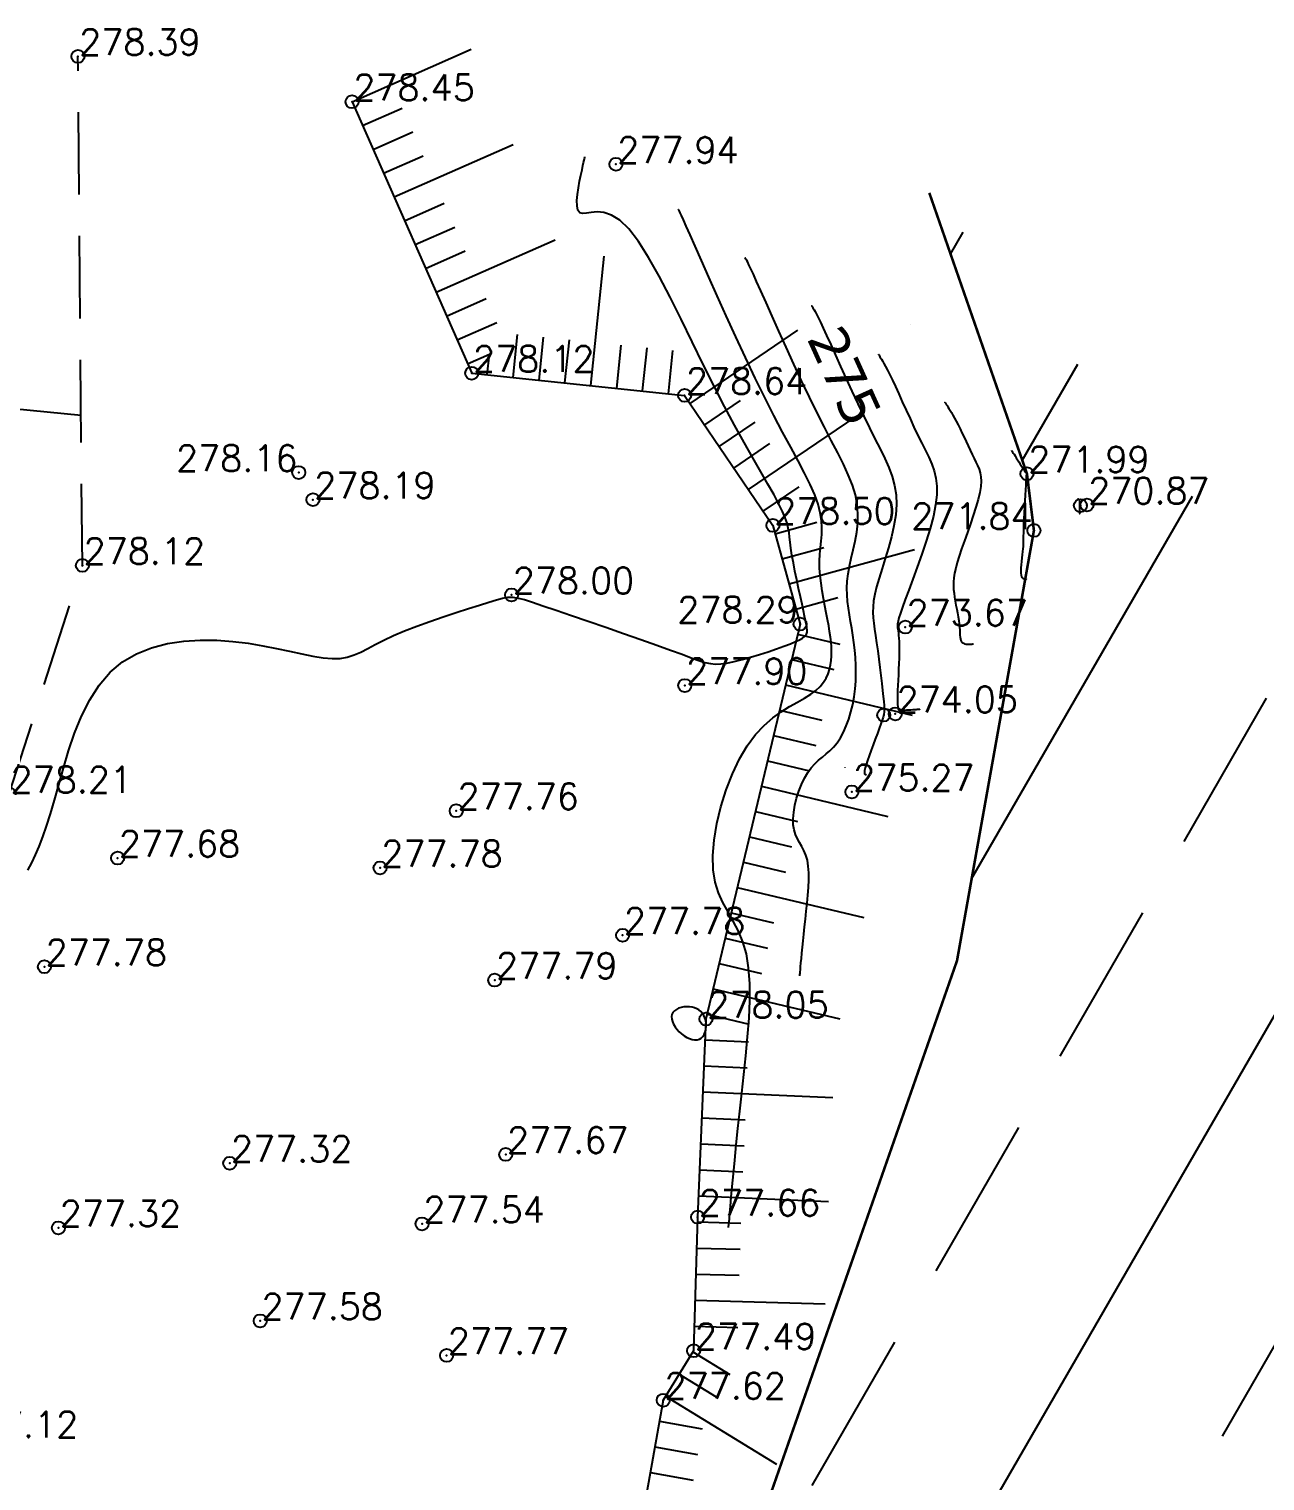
# Model space of a CAD drawing. Header units: millimetres. Extents: x 524954 to 526204, y 9523489 to 9524010.
# Drawn here: x 525319.5 to 525367, y 9523821.7 to 9523877.5 of the extents above; entities that cross this region are included whole.
import ezdxf
from ezdxf.enums import TextEntityAlignment as Align

# ---------------------------------------------------------------- set-up
doc = ezdxf.new("R2010")
doc.units = ezdxf.units.MM
doc.header["$PDMODE"] = 32
doc.header["$PDSIZE"] = 0.5
doc.linetypes.add('ACAD_ISO12W100', pattern=[21, 12, -3, 0, -3, 0, -3])
doc.linetypes.add('CACHE2', pattern=[4.7625, 3.175, -1.5875])
for name, color, linetype in [('Bas_Talus', 40, 'CACHE2'), ('Bord Fleuve', 4, 'ACAD_ISO12W100'), ('CN_01_00', 3, 'Continuous'), ('CN_02_00', 4, 'Continuous'), ('CN_05_00', 6, 'Continuous'), ('Cotation Courbes de niveau', 7, 'Continuous'), ('Haut_Talus', 30, 'Continuous'), ('Talus', 2, 'Continuous'), ('TopoAlt', 3, 'Continuous'), ('TOPOJIS', 7, 'Continuous')]:
    doc.layers.add(name, color=color, linetype=linetype)
doc.styles.add('Simplex 1.0', font='Simplex.shx', dxfattribs={"width": 0.99, "height": 1})
doc.styles.add('Verdana 1.0', font='verdana.ttf', dxfattribs={"width": 0.99, "height": 1})

# ---------------------------------------------------------------- blocks, each defined once
blk = doc.blocks.new('TCPOINT M')
at = {"color": 0}
blk.add_point((0, 0), dxfattribs=at)
at = {"layer": 'TopoAlt', "style": 'Simplex 1.0', "width": 0.99}
blk.add_attdef('ALT', (0.15, 0.15), '', height=1, dxfattribs=at)

msp = doc.modelspace()

# ---------------------------------------------------------------- hatches: boundary and pattern name
at = {"layer": 'Bord Fleuve', "ltscale": 0.5}
h = msp.add_hatch(dxfattribs=at)
h.set_pattern_fill('ANSI33', color=135, scale=2, angle=15, style=0)
edge = h.paths.add_edge_path()
edge.add_line((525439.351, 9523820.38), (525429.428, 9523796.02))
edge.add_line((525429.428, 9523796.02), (525428.884, 9523788.101))
edge.add_line((525428.884, 9523788.101), (525428.353, 9523783.613))
edge.add_line((525428.353, 9523783.613), (525432.345, 9523771.044))
edge.add_line((525432.345, 9523771.044), (525425.155, 9523761.396))
edge.add_line((525425.155, 9523761.396), (525425.603, 9523757.857))
edge.add_line((525425.603, 9523757.857), (525425.392, 9523752.767))
edge.add_line((525425.392, 9523752.767), (525425.531, 9523737.269))
edge.add_line((525425.531, 9523737.269), (525420.173, 9523734.242))
edge.add_line((525420.173, 9523734.242), (525409.231, 9523730.837))
edge.add_line((525409.231, 9523730.837), (525403.15, 9523725.262))
edge.add_line((525403.15, 9523725.262), (525399.312, 9523719.279))
edge.add_line((525399.312, 9523719.279), (525398.471, 9523717.204))
edge.add_line((525398.471, 9523717.204), (525387.323, 9523716.767))
edge.add_line((525387.323, 9523716.767), (525379.743, 9523715.417))
edge.add_line((525439.351, 9523820.38), (525412.029, 9523831.392))
edge.add_line((525412.029, 9523831.392), (525397.674, 9523844.829))
edge.add_line((525397.674, 9523844.829), (525370.042, 9523852.892))
edge.add_line((525370.042, 9523852.892), (525354.138, 9523871.224))
edge.add_line((525335.046, 9523740.934), (525335.464, 9523745.788))
edge.add_line((525335.464, 9523745.788), (525334.824, 9523749.483))
edge.add_line((525334.824, 9523749.483), (525332.978, 9523755.879))
edge.add_line((525332.978, 9523755.879), (525332.09, 9523761.937))
edge.add_line((525332.09, 9523761.937), (525333.482, 9523768.659))
edge.add_line((525333.482, 9523768.659), (525335.755, 9523783.426))
edge.add_line((525335.755, 9523783.426), (525345.567, 9523814.167))
edge.add_line((525345.567, 9523814.167), (525355.202, 9523841.723))
edge.add_line((525355.202, 9523841.723), (525358.159, 9523858.254))
edge.add_line((525358.159, 9523858.254), (525357.891, 9523860.435))
edge.add_line((525357.891, 9523860.435), (525354.138, 9523871.224))
edge.add_line((525335.072, 9523740.932), (525368.644, 9523722.072))
edge.add_line((525368.644, 9523722.072), (525369.749, 9523720.981))
edge.add_line((525369.749, 9523720.981), (525379.743, 9523715.417))

# ---------------------------------------------------------------- linework, layer by layer
at = {"layer": 'Bas_Talus', "flags": 128}
msp.add_lwpolyline([(525199.208, 9523799.132), (525208.8, 9523801.776), (525220.795, 9523804.478), (525231.919, 9523806.249), (525244.031, 9523805.939), (525246.35, 9523809.16), (525255.359, 9523814.932), (525262.717, 9523816.004), (525268.895, 9523820.451), (525287.363, 9523826.037), (525301, 9523831.408), (525309.422, 9523839.276), (525318.775, 9523848.13), (525321.585, 9523856.913), (525321.412, 9523876.469)], dxfattribs=at)
at = {"layer": 'Bord Fleuve', "ltscale": 0.35, "const_width": 0.1, "flags": 128}
msp.add_lwpolyline([(525335.046, 9523740.934), (525335.464, 9523745.788), (525334.824, 9523749.483), (525332.978, 9523755.879), (525332.09, 9523761.937), (525333.482, 9523768.659), (525335.755, 9523783.426), (525345.567, 9523814.167), (525355.202, 9523841.723), (525358.159, 9523858.254), (525357.891, 9523860.435), (525354.138, 9523871.224)], dxfattribs=at)
at = {"layer": 'CN_01_00', "flags": 128}
for points, elevation in [([(525346.421, 9523831.48), (525346.421, 9523831.482), (525346.422, 9523831.493), (525346.425, 9523831.523), (525346.43, 9523831.582), (525346.439, 9523831.68), (525346.453, 9523831.825), (525346.471, 9523832.028), (525346.496, 9523832.297), (525346.527, 9523832.641), (525346.566, 9523833.055), (525346.611, 9523833.532), (525346.662, 9523834.065), (525346.72, 9523834.649), (525346.783, 9523835.276), (525346.853, 9523835.939), (525346.928, 9523836.633), (525347.008, 9523837.349), (525347.086, 9523838.076), (525347.155, 9523838.801), (525347.208, 9523839.514), (525347.236, 9523840.201), (525347.234, 9523840.85), (525347.194, 9523841.449), (525347.108, 9523841.986), (525346.972, 9523842.453), (525346.8, 9523842.865), (525346.604, 9523843.241), (525346.402, 9523843.598), (525346.208, 9523843.955), (525346.037, 9523844.333), (525345.905, 9523844.748), (525345.827, 9523845.221), (525345.815, 9523845.763), (525345.866, 9523846.36), (525345.973, 9523846.993), (525346.131, 9523847.641), (525346.333, 9523848.285), (525346.573, 9523848.903), (525346.846, 9523849.476), (525347.143, 9523849.984), (525347.46, 9523850.411), (525347.788, 9523850.764), (525348.12, 9523851.054), (525348.45, 9523851.293), (525348.768, 9523851.492), (525349.067, 9523851.662), (525349.341, 9523851.814), (525349.581, 9523851.96), (525349.781, 9523852.11), (525349.944, 9523852.265), (525350.074, 9523852.423), (525350.175, 9523852.585), (525350.25, 9523852.75), (525350.304, 9523852.917), (525350.341, 9523853.086), (525350.363, 9523853.256), (525350.376, 9523853.426), (525350.38, 9523853.6), (525350.374, 9523853.779), (525350.36, 9523853.965), (525350.338, 9523854.161), (525350.308, 9523854.37), (525350.271, 9523854.593), (525350.227, 9523854.833), (525350.177, 9523855.091), (525350.123, 9523855.364), (525350.069, 9523855.647), (525350.019, 9523855.938), (525349.975, 9523856.23), (525349.94, 9523856.521), (525349.919, 9523856.806), (525349.915, 9523857.08), (525349.928, 9523857.341), (525349.953, 9523857.594), (525349.98, 9523857.843), (525350.002, 9523858.097), (525350.009, 9523858.359), (525349.995, 9523858.637), (525349.949, 9523858.936), (525349.863, 9523859.262), (525349.732, 9523859.62), (525349.557, 9523860.016), (525349.342, 9523860.452), (525349.092, 9523860.932), (525348.809, 9523861.459), (525348.499, 9523862.037), (525348.166, 9523862.67), (525347.813, 9523863.361), (525347.444, 9523864.109), (525347.069, 9523864.896), (525346.695, 9523865.7), (525346.331, 9523866.497), (525345.984, 9523867.267), (525345.664, 9523867.985), (525345.379, 9523868.629), (525345.137, 9523869.177), (525344.945, 9523869.613), (525344.797, 9523869.944), (525344.689, 9523870.185), (525344.613, 9523870.352), (525344.564, 9523870.458), (525344.535, 9523870.518), (525344.52, 9523870.547), (525344.513, 9523870.559), (525344.508, 9523870.567), (525344.504, 9523870.572), (525344.502, 9523870.576), (525344.5, 9523870.579), (525344.499, 9523870.581), (525344.498, 9523870.582), (525344.498, 9523870.582), (525344.498, 9523870.582)], 277), ([(525354.74, 9523863.176), (525354.74, 9523863.176), (525354.741, 9523863.174), (525354.744, 9523863.17), (525354.75, 9523863.161), (525354.759, 9523863.147), (525354.773, 9523863.125), (525354.792, 9523863.095), (525354.818, 9523863.056), (525354.851, 9523863.005), (525354.891, 9523862.942), (525354.937, 9523862.868), (525354.989, 9523862.782), (525355.046, 9523862.684), (525355.108, 9523862.573), (525355.174, 9523862.449), (525355.245, 9523862.313), (525355.318, 9523862.164), (525355.394, 9523862.006), (525355.472, 9523861.84), (525355.551, 9523861.672), (525355.63, 9523861.502), (525355.708, 9523861.336), (525355.785, 9523861.176), (525355.859, 9523861.025), (525355.93, 9523860.884), (525355.995, 9523860.75), (525356.05, 9523860.616), (525356.093, 9523860.475), (525356.12, 9523860.32), (525356.129, 9523860.147), (525356.116, 9523859.947), (525356.079, 9523859.715), (525356.015, 9523859.447), (525355.929, 9523859.15), (525355.828, 9523858.833), (525355.716, 9523858.504), (525355.6, 9523858.174), (525355.485, 9523857.852), (525355.379, 9523857.546), (525355.285, 9523857.265), (525355.21, 9523857.018), (525355.153, 9523856.8), (525355.112, 9523856.608), (525355.085, 9523856.435), (525355.071, 9523856.277), (525355.068, 9523856.129), (525355.074, 9523855.985), (525355.089, 9523855.841), (525355.109, 9523855.693), (525355.134, 9523855.541), (525355.162, 9523855.388), (525355.191, 9523855.234), (525355.22, 9523855.084), (525355.247, 9523854.937), (525355.27, 9523854.796), (525355.288, 9523854.664), (525355.3, 9523854.542), (525355.307, 9523854.429), (525355.311, 9523854.327), (525355.315, 9523854.236), (525355.321, 9523854.156), (525355.331, 9523854.086), (525355.347, 9523854.028), (525355.371, 9523853.981), (525355.404, 9523853.945), (525355.446, 9523853.919), (525355.493, 9523853.902), (525355.543, 9523853.891), (525355.594, 9523853.886), (525355.643, 9523853.885), (525355.689, 9523853.887), (525355.728, 9523853.889), (525355.759, 9523853.891), (525355.782, 9523853.892), (525355.799, 9523853.894), (525355.81, 9523853.894), (525355.816, 9523853.895), (525355.82, 9523853.895), (525355.821, 9523853.895), (525355.821, 9523853.895)], 273), ([(525359.861, 9523859.473), (525359.861, 9523859.473), (525359.861, 9523859.473), (525359.862, 9523859.472), (525359.863, 9523859.471), (525359.864, 9523859.469), (525359.866, 9523859.466), (525359.869, 9523859.462), (525359.872, 9523859.456), (525359.877, 9523859.449), (525359.882, 9523859.441), (525359.888, 9523859.431), (525359.894, 9523859.42), (525359.899, 9523859.408), (525359.905, 9523859.394), (525359.909, 9523859.38), (525359.913, 9523859.366), (525359.915, 9523859.351), (525359.916, 9523859.335), (525359.916, 9523859.319), (525359.916, 9523859.304), (525359.915, 9523859.289), (525359.913, 9523859.274), (525359.912, 9523859.261), (525359.91, 9523859.249), (525359.909, 9523859.238), (525359.908, 9523859.228), (525359.908, 9523859.219), (525359.908, 9523859.211), (525359.908, 9523859.204), (525359.908, 9523859.196), (525359.908, 9523859.188), (525359.909, 9523859.18), (525359.91, 9523859.172), (525359.911, 9523859.162), (525359.912, 9523859.152), (525359.913, 9523859.141), (525359.914, 9523859.129), (525359.915, 9523859.115), (525359.915, 9523859.1), (525359.914, 9523859.083), (525359.913, 9523859.064), (525359.911, 9523859.045), (525359.91, 9523859.025), (525359.908, 9523859.005), (525359.906, 9523858.985), (525359.904, 9523858.967), (525359.904, 9523858.951), (525359.903, 9523858.938), (525359.904, 9523858.927), (525359.906, 9523858.919), (525359.908, 9523858.913), (525359.911, 9523858.91), (525359.914, 9523858.908), (525359.916, 9523858.907), (525359.919, 9523858.906), (525359.922, 9523858.906), (525359.923, 9523858.907), (525359.925, 9523858.907), (525359.926, 9523858.907), (525359.927, 9523858.907), (525359.927, 9523858.907), (525359.927, 9523858.907), (525359.927, 9523858.907), (525359.927, 9523858.907)], 271)]:
    msp.add_lwpolyline(points, dxfattribs=dict(at, elevation=elevation))
at = {"layer": 'CN_02_00', "flags": 128}
for points, elevation in [([(525319.488, 9523845.199), (525319.639, 9523845.483), (525319.784, 9523845.787), (525319.927, 9523846.119), (525320.069, 9523846.488), (525320.212, 9523846.9), (525320.36, 9523847.366), (525320.514, 9523847.893), (525320.677, 9523848.484), (525320.855, 9523849.123), (525321.056, 9523849.79), (525321.287, 9523850.463), (525321.554, 9523851.123), (525321.866, 9523851.747), (525322.228, 9523852.316), (525322.648, 9523852.808), (525323.13, 9523853.208), (525323.666, 9523853.519), (525324.244, 9523853.75), (525324.852, 9523853.909), (525325.48, 9523854.004), (525326.116, 9523854.044), (525326.748, 9523854.038), (525327.365, 9523853.994), (525327.957, 9523853.92), (525328.52, 9523853.826), (525329.052, 9523853.72), (525329.552, 9523853.612), (525330.017, 9523853.51), (525330.445, 9523853.423), (525330.834, 9523853.361), (525331.182, 9523853.331), (525331.49, 9523853.342), (525331.767, 9523853.391), (525332.028, 9523853.472), (525332.285, 9523853.582), (525332.552, 9523853.716), (525332.841, 9523853.869), (525333.166, 9523854.037), (525333.539, 9523854.214), (525333.97, 9523854.397), (525334.444, 9523854.581), (525334.944, 9523854.763), (525335.453, 9523854.939), (525335.952, 9523855.105), (525336.423, 9523855.257), (525336.85, 9523855.391), (525337.213, 9523855.504), (525337.501, 9523855.592), (525337.733, 9523855.653), (525337.933, 9523855.686), (525338.124, 9523855.689), (525338.33, 9523855.659), (525338.577, 9523855.597), (525338.888, 9523855.499), (525339.287, 9523855.365), (525339.791, 9523855.194), (525340.38, 9523854.993), (525341.027, 9523854.772), (525341.706, 9523854.539), (525342.39, 9523854.302), (525343.051, 9523854.071), (525343.662, 9523853.854), (525344.196, 9523853.66), (525344.634, 9523853.496), (525344.987, 9523853.364), (525345.274, 9523853.261), (525345.512, 9523853.187), (525345.722, 9523853.141), (525345.92, 9523853.122), (525346.127, 9523853.129), (525346.361, 9523853.162), (525346.636, 9523853.218), (525346.943, 9523853.294), (525347.271, 9523853.385), (525347.608, 9523853.486), (525347.942, 9523853.593), (525348.259, 9523853.701), (525348.548, 9523853.806), (525348.797, 9523853.902), (525348.995, 9523853.985), (525349.147, 9523854.058), (525349.259, 9523854.12), (525349.337, 9523854.175), (525349.388, 9523854.223), (525349.417, 9523854.266), (525349.432, 9523854.306), (525349.438, 9523854.345), (525349.44, 9523854.384), (525349.44, 9523854.43), (525349.435, 9523854.487), (525349.424, 9523854.563), (525349.406, 9523854.663), (525349.381, 9523854.793), (525349.346, 9523854.959), (525349.301, 9523855.167), (525349.245, 9523855.42), (525349.181, 9523855.711), (525349.112, 9523856.026), (525349.042, 9523856.355), (525348.974, 9523856.685), (525348.912, 9523857.006), (525348.858, 9523857.306), (525348.817, 9523857.573), (525348.789, 9523857.8), (525348.768, 9523857.996), (525348.748, 9523858.174), (525348.719, 9523858.348), (525348.673, 9523858.532), (525348.603, 9523858.737), (525348.501, 9523858.978), (525348.358, 9523859.269), (525348.169, 9523859.619), (525347.936, 9523860.032), (525347.663, 9523860.507), (525347.356, 9523861.043), (525347.018, 9523861.64), (525346.654, 9523862.299), (525346.268, 9523863.018), (525345.865, 9523863.798), (525345.45, 9523864.633), (525345.027, 9523865.501), (525344.6, 9523866.374), (525344.175, 9523867.224), (525343.757, 9523868.023), (525343.349, 9523868.744), (525342.957, 9523869.36), (525342.586, 9523869.841), (525342.239, 9523870.171), (525341.919, 9523870.37), (525341.63, 9523870.466), (525341.371, 9523870.491), (525341.147, 9523870.473), (525340.959, 9523870.441), (525340.809, 9523870.427), (525340.699, 9523870.459), (525340.63, 9523870.56), (525340.598, 9523870.721), (525340.595, 9523870.929), (525340.614, 9523871.166), (525340.65, 9523871.418), (525340.696, 9523871.67), (525340.744, 9523871.907), (525340.789, 9523872.112), (525340.825, 9523872.275), (525340.852, 9523872.397), (525340.871, 9523872.485), (525340.884, 9523872.544), (525340.892, 9523872.579), (525340.896, 9523872.597), (525340.898, 9523872.604), (525340.898, 9523872.605)], 278), ([(525349.161, 9523841.149), (525349.161, 9523841.149), (525349.161, 9523841.154), (525349.163, 9523841.167), (525349.165, 9523841.192), (525349.169, 9523841.233), (525349.174, 9523841.294), (525349.182, 9523841.38), (525349.193, 9523841.494), (525349.206, 9523841.639), (525349.222, 9523841.813), (525349.241, 9523842.014), (525349.263, 9523842.24), (525349.287, 9523842.486), (525349.314, 9523842.75), (525349.343, 9523843.03), (525349.375, 9523843.323), (525349.409, 9523843.625), (525349.442, 9523843.932), (525349.471, 9523844.238), (525349.493, 9523844.539), (525349.505, 9523844.828), (525349.504, 9523845.102), (525349.487, 9523845.355), (525349.451, 9523845.582), (525349.394, 9523845.779), (525349.321, 9523845.953), (525349.238, 9523846.111), (525349.153, 9523846.262), (525349.071, 9523846.413), (525348.999, 9523846.572), (525348.943, 9523846.747), (525348.91, 9523846.947), (525348.905, 9523847.175), (525348.927, 9523847.428), (525348.972, 9523847.695), (525349.039, 9523847.968), (525349.124, 9523848.24), (525349.225, 9523848.501), (525349.34, 9523848.742), (525349.466, 9523848.957), (525349.599, 9523849.137), (525349.739, 9523849.291), (525349.883, 9523849.424), (525350.03, 9523849.547), (525350.176, 9523849.667), (525350.32, 9523849.793), (525350.46, 9523849.932), (525350.595, 9523850.094), (525350.721, 9523850.285), (525350.839, 9523850.503), (525350.946, 9523850.744), (525351.042, 9523851.004), (525351.125, 9523851.281), (525351.195, 9523851.569), (525351.25, 9523851.865), (525351.289, 9523852.167), (525351.312, 9523852.469), (525351.319, 9523852.771), (525351.314, 9523853.071), (525351.297, 9523853.368), (525351.27, 9523853.66), (525351.236, 9523853.947), (525351.197, 9523854.227), (525351.154, 9523854.498), (525351.109, 9523854.761), (525351.065, 9523855.017), (525351.026, 9523855.269), (525350.995, 9523855.521), (525350.975, 9523855.776), (525350.969, 9523856.036), (525350.981, 9523856.305), (525351.013, 9523856.587), (525351.067, 9523856.882), (525351.137, 9523857.191), (525351.212, 9523857.513), (525351.285, 9523857.845), (525351.346, 9523858.186), (525351.386, 9523858.536), (525351.397, 9523858.893), (525351.369, 9523859.254), (525351.296, 9523859.621), (525351.18, 9523859.998), (525351.025, 9523860.39), (525350.836, 9523860.802), (525350.617, 9523861.242), (525350.372, 9523861.714), (525350.107, 9523862.223), (525349.824, 9523862.777), (525349.53, 9523863.375), (525349.229, 9523864.006), (525348.929, 9523864.65), (525348.636, 9523865.291), (525348.356, 9523865.91), (525348.097, 9523866.49), (525347.864, 9523867.013), (525347.664, 9523867.461), (525347.502, 9523867.822), (525347.375, 9523868.101), (525347.278, 9523868.31), (525347.207, 9523868.459), (525347.157, 9523868.56), (525347.124, 9523868.624), (525347.103, 9523868.661), (525347.089, 9523868.683), (525347.079, 9523868.699), (525347.071, 9523868.711), (525347.066, 9523868.719), (525347.062, 9523868.725), (525347.06, 9523868.728), (525347.059, 9523868.73), (525347.058, 9523868.73), (525347.058, 9523868.731)], 276), ([(525352.18, 9523865.028), (525352.18, 9523865.027), (525352.181, 9523865.026), (525352.183, 9523865.023), (525352.187, 9523865.016), (525352.195, 9523865.004), (525352.206, 9523864.987), (525352.221, 9523864.963), (525352.242, 9523864.931), (525352.268, 9523864.89), (525352.302, 9523864.836), (525352.344, 9523864.766), (525352.395, 9523864.674), (525352.457, 9523864.559), (525352.53, 9523864.416), (525352.617, 9523864.24), (525352.718, 9523864.029), (525352.834, 9523863.781), (525352.962, 9523863.5), (525353.1, 9523863.197), (525353.246, 9523862.878), (525353.396, 9523862.552), (525353.548, 9523862.226), (525353.7, 9523861.909), (525353.847, 9523861.609), (525353.989, 9523861.33), (525354.119, 9523861.066), (525354.232, 9523860.808), (525354.324, 9523860.544), (525354.39, 9523860.265), (525354.425, 9523859.961), (525354.423, 9523859.623), (525354.38, 9523859.24), (525354.293, 9523858.807), (525354.169, 9523858.335), (525354.019, 9523857.841), (525353.851, 9523857.341), (525353.677, 9523856.851), (525353.505, 9523856.387), (525353.346, 9523855.964), (525353.21, 9523855.6), (525353.103, 9523855.306), (525353.025, 9523855.076), (525352.971, 9523854.9), (525352.938, 9523854.766), (525352.921, 9523854.666), (525352.917, 9523854.589), (525352.921, 9523854.523), (525352.93, 9523854.46), (525352.94, 9523854.39), (525352.95, 9523854.31), (525352.959, 9523854.218), (525352.968, 9523854.114), (525352.974, 9523853.995), (525352.979, 9523853.86), (525352.981, 9523853.708), (525352.98, 9523853.537), (525352.976, 9523853.346), (525352.969, 9523853.141), (525352.959, 9523852.928), (525352.949, 9523852.712), (525352.938, 9523852.501), (525352.928, 9523852.3), (525352.92, 9523852.115), (525352.914, 9523851.953), (525352.911, 9523851.817), (525352.911, 9523851.707), (525352.913, 9523851.62), (525352.917, 9523851.551), (525352.922, 9523851.499), (525352.927, 9523851.461), (525352.932, 9523851.432), (525352.937, 9523851.41), (525352.94, 9523851.392), (525352.945, 9523851.378), (525352.952, 9523851.367), (525352.962, 9523851.359), (525352.979, 9523851.354), (525353.004, 9523851.351), (525353.037, 9523851.349), (525353.082, 9523851.35), (525353.14, 9523851.352), (525353.206, 9523851.355), (525353.28, 9523851.359), (525353.356, 9523851.363), (525353.433, 9523851.368), (525353.507, 9523851.372), (525353.574, 9523851.377), (525353.631, 9523851.38), (525353.676, 9523851.383), (525353.71, 9523851.385), (525353.735, 9523851.387), (525353.751, 9523851.388), (525353.761, 9523851.389), (525353.766, 9523851.389), (525353.768, 9523851.389), (525353.768, 9523851.389)], 274), ([(525357.301, 9523861.325), (525357.301, 9523861.324), (525357.302, 9523861.322), (525357.306, 9523861.317), (525357.312, 9523861.307), (525357.324, 9523861.289), (525357.34, 9523861.264), (525357.364, 9523861.228), (525357.395, 9523861.18), (525357.434, 9523861.119), (525357.48, 9523861.048), (525357.53, 9523860.971), (525357.583, 9523860.889), (525357.635, 9523860.808), (525357.686, 9523860.73), (525357.732, 9523860.659), (525357.772, 9523860.597), (525357.803, 9523860.548), (525357.827, 9523860.511), (525357.844, 9523860.484), (525357.856, 9523860.465), (525357.864, 9523860.453), (525357.868, 9523860.446), (525357.87, 9523860.442), (525357.871, 9523860.441), (525357.872, 9523860.439), (525357.872, 9523860.438), (525357.873, 9523860.437), (525357.873, 9523860.435), (525357.873, 9523860.434), (525357.873, 9523860.432), (525357.873, 9523860.43), (525357.873, 9523860.428), (525357.872, 9523860.424), (525357.871, 9523860.416), (525357.869, 9523860.397), (525357.867, 9523860.364), (525357.863, 9523860.312), (525357.858, 9523860.236), (525357.851, 9523860.132), (525357.842, 9523859.993), (525357.832, 9523859.819), (525357.821, 9523859.617), (525357.808, 9523859.394), (525357.796, 9523859.161), (525357.784, 9523858.927), (525357.773, 9523858.701), (525357.764, 9523858.493), (525357.757, 9523858.31), (525357.753, 9523858.161), (525357.75, 9523858.041), (525357.749, 9523857.943), (525357.748, 9523857.86), (525357.747, 9523857.786), (525357.745, 9523857.714), (525357.74, 9523857.637), (525357.733, 9523857.548), (525357.722, 9523857.443), (525357.708, 9523857.324), (525357.694, 9523857.197), (525357.68, 9523857.067), (525357.668, 9523856.938), (525357.66, 9523856.816), (525357.656, 9523856.706), (525357.659, 9523856.612), (525357.669, 9523856.538), (525357.685, 9523856.483), (525357.706, 9523856.445), (525357.73, 9523856.42), (525357.755, 9523856.405), (525357.78, 9523856.398), (525357.804, 9523856.397), (525357.825, 9523856.398), (525357.841, 9523856.399), (525357.853, 9523856.4), (525357.862, 9523856.4), (525357.868, 9523856.401), (525357.872, 9523856.401), (525357.874, 9523856.401), (525357.874, 9523856.401), (525357.874, 9523856.401)], 272)]:
    msp.add_lwpolyline(points, dxfattribs=dict(at, elevation=elevation))
at = {"layer": 'CN_02_00', "elevation": 278, "flags": 128}
msp.add_lwpolyline([(525344.81, 9523839.959), (525344.703, 9523839.95), (525344.6, 9523839.929), (525344.503, 9523839.898), (525344.415, 9523839.855), (525344.341, 9523839.801), (525344.283, 9523839.737), (525344.245, 9523839.662), (525344.231, 9523839.577), (525344.238, 9523839.485), (525344.264, 9523839.387), (525344.307, 9523839.287), (525344.366, 9523839.187), (525344.438, 9523839.09), (525344.52, 9523838.998), (525344.612, 9523838.914), (525344.71, 9523838.841), (525344.812, 9523838.779), (525344.915, 9523838.732), (525345.019, 9523838.699), (525345.118, 9523838.683), (525345.213, 9523838.684), (525345.299, 9523838.705), (525345.375, 9523838.747), (525345.438, 9523838.81), (525345.488, 9523838.891), (525345.525, 9523838.986), (525345.549, 9523839.091), (525345.56, 9523839.202), (525345.558, 9523839.314), (525345.544, 9523839.424), (525345.516, 9523839.527), (525345.475, 9523839.619), (525345.422, 9523839.701), (525345.358, 9523839.772), (525345.285, 9523839.832), (525345.203, 9523839.88), (525345.113, 9523839.917), (525345.017, 9523839.942), (525344.915, 9523839.956), (525344.81, 9523839.959)], close=True, dxfattribs=at)
at = {"layer": 'CN_05_00', "elevation": 275, "flags": 128}
msp.add_lwpolyline([(525349.619, 9523866.879), (525349.619, 9523866.879), (525349.62, 9523866.878), (525349.621, 9523866.875), (525349.625, 9523866.87), (525349.63, 9523866.862), (525349.639, 9523866.849), (525349.65, 9523866.831), (525349.666, 9523866.807), (525349.686, 9523866.776), (525349.713, 9523866.73), (525349.75, 9523866.663), (525349.801, 9523866.567), (525349.867, 9523866.434), (525349.953, 9523866.258), (525350.06, 9523866.031), (525350.191, 9523865.745), (525350.349, 9523865.397), (525350.529, 9523864.995), (525350.728, 9523864.553), (525350.941, 9523864.084), (525351.163, 9523863.601), (525351.389, 9523863.116), (525351.615, 9523862.642), (525351.836, 9523862.193), (525352.048, 9523861.777), (525352.246, 9523861.39), (525352.425, 9523861.025), (525352.58, 9523860.673), (525352.708, 9523860.327), (525352.802, 9523859.98), (525352.86, 9523859.622), (525352.874, 9523859.247), (525352.845, 9523858.85), (525352.778, 9523858.436), (525352.682, 9523858.014), (525352.568, 9523857.593), (525352.444, 9523857.182), (525352.321, 9523856.789), (525352.207, 9523856.423), (525352.111, 9523856.094), (525352.042, 9523855.805), (525351.998, 9523855.552), (525351.975, 9523855.324), (525351.97, 9523855.111), (525351.981, 9523854.903), (525352.004, 9523854.692), (525352.036, 9523854.466), (525352.074, 9523854.216), (525352.114, 9523853.936), (525352.155, 9523853.632), (525352.197, 9523853.314), (525352.238, 9523852.994), (525352.276, 9523852.679), (525352.312, 9523852.381), (525352.344, 9523852.11), (525352.37, 9523851.875), (525352.39, 9523851.684), (525352.403, 9523851.529), (525352.408, 9523851.402), (525352.404, 9523851.291), (525352.389, 9523851.187), (525352.364, 9523851.081), (525352.327, 9523850.962), (525352.277, 9523850.82), (525352.214, 9523850.648), (525352.141, 9523850.453), (525352.062, 9523850.242), (525351.981, 9523850.024), (525351.901, 9523849.808), (525351.827, 9523849.602), (525351.762, 9523849.415), (525351.71, 9523849.256), (525351.674, 9523849.13), (525351.652, 9523849.037), (525351.642, 9523848.97), (525351.641, 9523848.925), (525351.648, 9523848.899), (525351.659, 9523848.886), (525351.672, 9523848.881), (525351.685, 9523848.881), (525351.695, 9523848.882), (525351.702, 9523848.883), (525351.708, 9523848.883), (525351.712, 9523848.883), (525351.714, 9523848.883), (525351.715, 9523848.883), (525351.715, 9523848.883), (525351.715, 9523848.883)], dxfattribs=at)
at = {"layer": 'Haut_Talus', "flags": 128}
msp.add_lwpolyline([(525331.95, 9523874.726), (525336.552, 9523864.296), (525344.734, 9523863.445), (525348.124, 9523858.45), (525349.169, 9523854.661), (525345.554, 9523839.485), (525345.232, 9523831.874), (525345.078, 9523826.742), (525343.91, 9523824.839), (525341.401, 9523810.757), (525339.936, 9523806.873), (525334.522, 9523802.382), (525330.78, 9523794.972), (525327.242, 9523786.801), (525323.549, 9523778.765), (525322.15, 9523772.584), (525324.118, 9523763.53), (525322.368, 9523760.119), (525321.737, 9523757.966)], dxfattribs=at)
at = {"layer": 'Talus'}
for p, q in [((525331.95, 9523874.726), (525336.524, 9523876.745)), ((525332.353, 9523873.811), (525333.878, 9523874.484)), ((525332.757, 9523872.896), (525334.282, 9523873.569)), ((525333.564, 9523871.067), (525338.139, 9523873.085)), ((525333.161, 9523871.982), (525334.685, 9523872.654)), ((525333.968, 9523870.152), (525335.493, 9523870.825)), ((525334.372, 9523869.237), (525335.897, 9523869.91)), ((525335.179, 9523867.407), (525339.754, 9523869.425)), ((525334.775, 9523868.322), (525336.3, 9523868.995)), ((525341.127, 9523863.821), (525341.644, 9523868.794)), ((525335.583, 9523866.492), (525337.108, 9523867.165)), ((525335.986, 9523865.577), (525337.511, 9523866.25)), ((525338.143, 9523864.131), (525338.315, 9523865.789)), ((525344.944, 9523863.136), (525349.081, 9523865.944)), ((525339.138, 9523864.027), (525339.31, 9523865.685)), ((525340.132, 9523863.924), (525340.305, 9523865.582)), ((525342.122, 9523863.717), (525342.294, 9523865.375)), ((525343.116, 9523863.614), (525343.289, 9523865.271)), ((525336.39, 9523864.662), (525337.232, 9523865.034)), ((525337.148, 9523864.234), (525337.232, 9523865.034)), ((525344.111, 9523863.51), (525344.283, 9523865.168)), ((525304.464, 9523864.388), (525321.534, 9523862.684)), ((525345.505, 9523862.309), (525346.884, 9523863.245)), ((525346.067, 9523861.481), (525347.446, 9523862.417)), ((525347.19, 9523859.826), (525351.327, 9523862.634)), ((525346.628, 9523860.654), (525348.007, 9523861.59)), ((525347.752, 9523858.999), (525349.131, 9523859.935)), ((525348.214, 9523858.126), (525349.82, 9523858.569)), ((525348.479, 9523857.162), (525350.086, 9523857.605)), ((525348.745, 9523856.198), (525353.565, 9523857.527)), ((525349.011, 9523855.234), (525350.618, 9523855.677)), ((525349.075, 9523854.266), (525350.697, 9523853.88)), ((525348.844, 9523853.293), (525350.465, 9523852.907)), ((525348.612, 9523852.32), (525353.476, 9523851.162)), ((525348.38, 9523851.348), (525350.001, 9523850.961)), ((525348.148, 9523850.375), (525349.77, 9523849.989)), ((525347.917, 9523849.402), (525349.538, 9523849.016)), ((525347.685, 9523848.429), (525352.549, 9523847.271)), ((525347.453, 9523847.457), (525349.074, 9523847.07)), ((525347.221, 9523846.484), (525348.843, 9523846.098)), ((525346.99, 9523845.511), (525348.611, 9523845.125)), ((525346.758, 9523844.538), (525351.622, 9523843.379)), ((525346.526, 9523843.565), (525348.147, 9523843.179)), ((525346.294, 9523842.593), (525347.916, 9523842.206)), ((525346.063, 9523841.62), (525347.684, 9523841.234)), ((525345.831, 9523840.647), (525350.695, 9523839.488)), ((525345.599, 9523839.674), (525347.22, 9523839.288)), ((525345.52, 9523838.68), (525347.185, 9523838.61)), ((525345.478, 9523837.681), (525347.143, 9523837.611)), ((525345.436, 9523836.682), (525350.431, 9523836.471)), ((525345.393, 9523835.683), (525347.058, 9523835.613)), ((525345.351, 9523834.684), (525347.016, 9523834.614)), ((525345.309, 9523833.685), (525346.974, 9523833.614)), ((525345.267, 9523832.686), (525350.262, 9523832.474)), ((525345.227, 9523831.687), (525346.892, 9523831.637)), ((525345.197, 9523830.687), (525346.863, 9523830.637)), ((525345.167, 9523829.687), (525346.833, 9523829.638)), ((525345.137, 9523828.688), (525350.135, 9523828.538)), ((525345.107, 9523827.688), (525346.773, 9523827.638)), ((525345.05, 9523826.697), (525346.471, 9523825.825)), ((525344.527, 9523825.844), (525345.948, 9523824.973)), ((525344.004, 9523824.992), (525348.266, 9523822.377)), ((525343.767, 9523824.031), (525345.407, 9523823.739)), ((525343.591, 9523823.047), (525345.232, 9523822.754)), ((525343.416, 9523822.062), (525345.056, 9523821.77))]:
    msp.add_line(p, q, dxfattribs=at)

# ---------------------------------------------------------------- block references
at = {"layer": 'TOPOJIS'}
ref = msp.add_blockref('TCPOINT M', (525321.412, 9523876.469, 278.39), dxfattribs=at)
ref.add_attrib('ALT', '278.39', (525321.462, 9523876.519, 278.39), dxfattribs={"layer": 'TopoAlt', "height": 1, "style": 'Simplex 1.0', "width": 0.99})
ref = msp.add_blockref('TCPOINT M', (525331.95, 9523874.726, 278.45), dxfattribs=at)
ref.add_attrib('ALT', '278.45', (525332, 9523874.776, 278.45), dxfattribs={"layer": 'TopoAlt', "height": 1, "style": 'Simplex 1.0', "width": 0.99})
ref = msp.add_blockref('TCPOINT M', (525342.091, 9523872.322, 277.94), dxfattribs=at)
ref.add_attrib('ALT', '277.94', (525342.141, 9523872.372, 277.94), dxfattribs={"layer": 'TopoAlt', "height": 1, "style": 'Simplex 1.0', "width": 0.99})
ref = msp.add_blockref('TCPOINT M', (525336.552, 9523864.296, 278.12), dxfattribs=at)
ref.add_attrib('ALT', '278.12', (525336.602, 9523864.346, 278.12), dxfattribs={"layer": 'TopoAlt', "height": 1, "style": 'Simplex 1.0', "width": 0.99})
ref = msp.add_blockref('TCPOINT M', (525344.734, 9523863.445, 278.64), dxfattribs=at)
ref.add_attrib('ALT', '278.64', (525344.784, 9523863.495, 278.64), dxfattribs={"layer": 'TopoAlt', "height": 1, "style": 'Simplex 1.0', "width": 0.99})
ref = msp.add_blockref('TCPOINT M', (525329.902, 9523860.48, 278.16), dxfattribs=at)
ref.add_attrib('ALT', '278.16', dxfattribs={"layer": 'TopoAlt', "height": 1, "style": 'Simplex 1.0', "width": 0.99}).set_placement((525329.852, 9523860.53, 278.16), align=Align.RIGHT)
ref = msp.add_blockref('TCPOINT M', (525357.891, 9523860.435, 271.99), dxfattribs=at)
ref.add_attrib('ALT', '271.99', (525357.941, 9523860.485, 271.99), dxfattribs={"layer": 'TopoAlt', "height": 1, "style": 'Simplex 1.0', "width": 0.99})
ref = msp.add_blockref('TCPOINT M', (525330.446, 9523859.438, 278.19), dxfattribs=at)
ref.add_attrib('ALT', '278.19', (525330.496, 9523859.488, 278.19), dxfattribs={"layer": 'TopoAlt', "height": 1, "style": 'Simplex 1.0', "width": 0.99})
ref = msp.add_blockref('TCPOINT M', (525360.194, 9523859.233, 270.87), dxfattribs=at)
ref.add_attrib('ALT', '270.87', (525360.244, 9523859.283, 270.87), dxfattribs={"layer": 'TopoAlt', "height": 1, "style": 'Simplex 1.0', "width": 0.99})
ref = msp.add_blockref('TCPOINT M', (525348.124, 9523858.45, 278.5), dxfattribs=at)
ref.add_attrib('ALT', '278.50', (525348.174, 9523858.5, 278.5), dxfattribs={"layer": 'TopoAlt', "height": 1, "style": 'Simplex 1.0', "width": 0.99})
ref = msp.add_blockref('TCPOINT M', (525358.159, 9523858.254, 271.84), dxfattribs=at)
ref.add_attrib('ALT', '271.84', dxfattribs={"layer": 'TopoAlt', "height": 1, "style": 'Simplex 1.0', "width": 0.99}).set_placement((525358.109, 9523858.304, 271.84), align=Align.RIGHT)
for p in [(525359.948, 9523859.209, 270.98), (525352.385, 9523851.163, 275.09)]:
    msp.add_blockref('TCPOINT M', p, dxfattribs=at)
ref = msp.add_blockref('TCPOINT M', (525321.585, 9523856.913, 278.12), dxfattribs=at)
ref.add_attrib('ALT', '278.12', (525321.635, 9523856.963, 278.12), dxfattribs={"layer": 'TopoAlt', "height": 1, "style": 'Simplex 1.0', "width": 0.99})
ref = msp.add_blockref('TCPOINT M', (525338.079, 9523855.777, 278), dxfattribs=at)
ref.add_attrib('ALT', '278.00', (525338.129, 9523855.827, 278), dxfattribs={"layer": 'TopoAlt', "height": 1, "style": 'Simplex 1.0', "width": 0.99})
ref = msp.add_blockref('TCPOINT M', (525349.169, 9523854.661, 278.29), dxfattribs=at)
ref.add_attrib('ALT', '278.29', dxfattribs={"layer": 'TopoAlt', "height": 1, "style": 'Simplex 1.0', "width": 0.99}).set_placement((525349.119, 9523854.711, 278.29), align=Align.RIGHT)
ref = msp.add_blockref('TCPOINT M', (525353.212, 9523854.541, 273.67), dxfattribs=at)
ref.add_attrib('ALT', '273.67', (525353.262, 9523854.591, 273.67), dxfattribs={"layer": 'TopoAlt', "height": 1, "style": 'Simplex 1.0', "width": 0.99})
ref = msp.add_blockref('TCPOINT M', (525344.74, 9523852.296, 277.9), dxfattribs=at)
ref.add_attrib('ALT', '277.90', (525344.79, 9523852.346, 277.9), dxfattribs={"layer": 'TopoAlt', "height": 1, "style": 'Simplex 1.0', "width": 0.99})
ref = msp.add_blockref('TCPOINT M', (525352.828, 9523851.209, 274.05), dxfattribs=at)
ref.add_attrib('ALT', '274.05', (525352.878, 9523851.259, 274.05), dxfattribs={"layer": 'TopoAlt', "height": 1, "style": 'Simplex 1.0', "width": 0.99})
ref = msp.add_blockref('TCPOINT M', (525318.775, 9523848.13, 278.21), dxfattribs=at)
ref.add_attrib('ALT', '278.21', (525318.825, 9523848.18, 278.21), dxfattribs={"layer": 'TopoAlt', "height": 1, "style": 'Simplex 1.0', "width": 0.99})
ref = msp.add_blockref('TCPOINT M', (525351.161, 9523848.207, 275.27), dxfattribs=at)
ref.add_attrib('ALT', '275.27', (525351.211, 9523848.257, 275.27), dxfattribs={"layer": 'TopoAlt', "height": 1, "style": 'Simplex 1.0', "width": 0.99})
ref = msp.add_blockref('TCPOINT M', (525335.953, 9523847.487, 277.76), dxfattribs=at)
ref.add_attrib('ALT', '277.76', (525336.003, 9523847.537, 277.76), dxfattribs={"layer": 'TopoAlt', "height": 1, "style": 'Simplex 1.0', "width": 0.99})
ref = msp.add_blockref('TCPOINT M', (525322.936, 9523845.67, 277.68), dxfattribs=at)
ref.add_attrib('ALT', '277.68', (525322.986, 9523845.72, 277.68), dxfattribs={"layer": 'TopoAlt', "height": 1, "style": 'Simplex 1.0', "width": 0.99})
ref = msp.add_blockref('TCPOINT M', (525333.025, 9523845.287, 277.78), dxfattribs=at)
ref.add_attrib('ALT', '277.78', (525333.075, 9523845.337, 277.78), dxfattribs={"layer": 'TopoAlt', "height": 1, "style": 'Simplex 1.0', "width": 0.99})
ref = msp.add_blockref('TCPOINT M', (525342.351, 9523842.701, 277.78), dxfattribs=at)
ref.add_attrib('ALT', '277.78', (525342.401, 9523842.751, 277.78), dxfattribs={"layer": 'TopoAlt', "height": 1, "style": 'Simplex 1.0', "width": 0.99})
ref = msp.add_blockref('TCPOINT M', (525320.123, 9523841.494, 277.78), dxfattribs=at)
ref.add_attrib('ALT', '277.78', (525320.173, 9523841.544, 277.78), dxfattribs={"layer": 'TopoAlt', "height": 1, "style": 'Simplex 1.0', "width": 0.99})
ref = msp.add_blockref('TCPOINT M', (525337.435, 9523840.981, 277.79), dxfattribs=at)
ref.add_attrib('ALT', '277.79', (525337.485, 9523841.031, 277.79), dxfattribs={"layer": 'TopoAlt', "height": 1, "style": 'Simplex 1.0', "width": 0.99})
ref = msp.add_blockref('TCPOINT M', (525345.554, 9523839.485, 278.05), dxfattribs=at)
ref.add_attrib('ALT', '278.05', (525345.604, 9523839.535, 278.05), dxfattribs={"layer": 'TopoAlt', "height": 1, "style": 'Simplex 1.0', "width": 0.99})
ref = msp.add_blockref('TCPOINT M', (525337.856, 9523834.281, 277.67), dxfattribs=at)
ref.add_attrib('ALT', '277.67', (525337.906, 9523834.331, 277.67), dxfattribs={"layer": 'TopoAlt', "height": 1, "style": 'Simplex 1.0', "width": 0.99})
ref = msp.add_blockref('TCPOINT M', (525327.248, 9523833.942, 277.32), dxfattribs=at)
ref.add_attrib('ALT', '277.32', (525327.298, 9523833.992, 277.32), dxfattribs={"layer": 'TopoAlt', "height": 1, "style": 'Simplex 1.0', "width": 0.99})
ref = msp.add_blockref('TCPOINT M', (525345.232, 9523831.874, 277.66), dxfattribs=at)
ref.add_attrib('ALT', '277.66', (525345.282, 9523831.924, 277.66), dxfattribs={"layer": 'TopoAlt', "height": 1, "style": 'Simplex 1.0', "width": 0.99})
ref = msp.add_blockref('TCPOINT M', (525320.665, 9523831.461, 277.32), dxfattribs=at)
ref.add_attrib('ALT', '277.32', (525320.715, 9523831.511, 277.32), dxfattribs={"layer": 'TopoAlt', "height": 1, "style": 'Simplex 1.0', "width": 0.99})
ref = msp.add_blockref('TCPOINT M', (525334.642, 9523831.612, 277.54), dxfattribs=at)
ref.add_attrib('ALT', '277.54', (525334.692, 9523831.662, 277.54), dxfattribs={"layer": 'TopoAlt', "height": 1, "style": 'Simplex 1.0', "width": 0.99})
ref = msp.add_blockref('TCPOINT M', (525328.419, 9523827.888, 277.58), dxfattribs=at)
ref.add_attrib('ALT', '277.58', (525328.469, 9523827.938, 277.58), dxfattribs={"layer": 'TopoAlt', "height": 1, "style": 'Simplex 1.0', "width": 0.99})
ref = msp.add_blockref('TCPOINT M', (525335.582, 9523826.558, 277.77), dxfattribs=at)
ref.add_attrib('ALT', '277.77', (525335.632, 9523826.608, 277.77), dxfattribs={"layer": 'TopoAlt', "height": 1, "style": 'Simplex 1.0', "width": 0.99})
ref = msp.add_blockref('TCPOINT M', (525345.078, 9523826.742, 277.49), dxfattribs=at)
ref.add_attrib('ALT', '277.49', (525345.128, 9523826.792, 277.49), dxfattribs={"layer": 'TopoAlt', "height": 1, "style": 'Simplex 1.0', "width": 0.99})
ref = msp.add_blockref('TCPOINT M', (525343.91, 9523824.839, 277.62), dxfattribs=at)
ref.add_attrib('ALT', '277.62', (525343.96, 9523824.889, 277.62), dxfattribs={"layer": 'TopoAlt', "height": 1, "style": 'Simplex 1.0', "width": 0.99})
ref = msp.add_blockref('TCPOINT M', (525316.707, 9523823.36, 277.12), dxfattribs=at)
ref.add_attrib('ALT', '277.12', (525316.757, 9523823.41, 277.12), dxfattribs={"layer": 'TopoAlt', "height": 1, "style": 'Simplex 1.0', "width": 0.99})

# ---------------------------------------------------------------- texts
at = {"layer": 'Cotation Courbes de niveau', "style": 'Verdana 1.0', "width": 0.99}
msp.add_text('275', height=1.5, rotation=294.3808, dxfattribs=at).set_placement((525350.893, 9523864.191, 275), align=Align.MIDDLE_CENTER)

doc.saveas('drawing.dxf')
